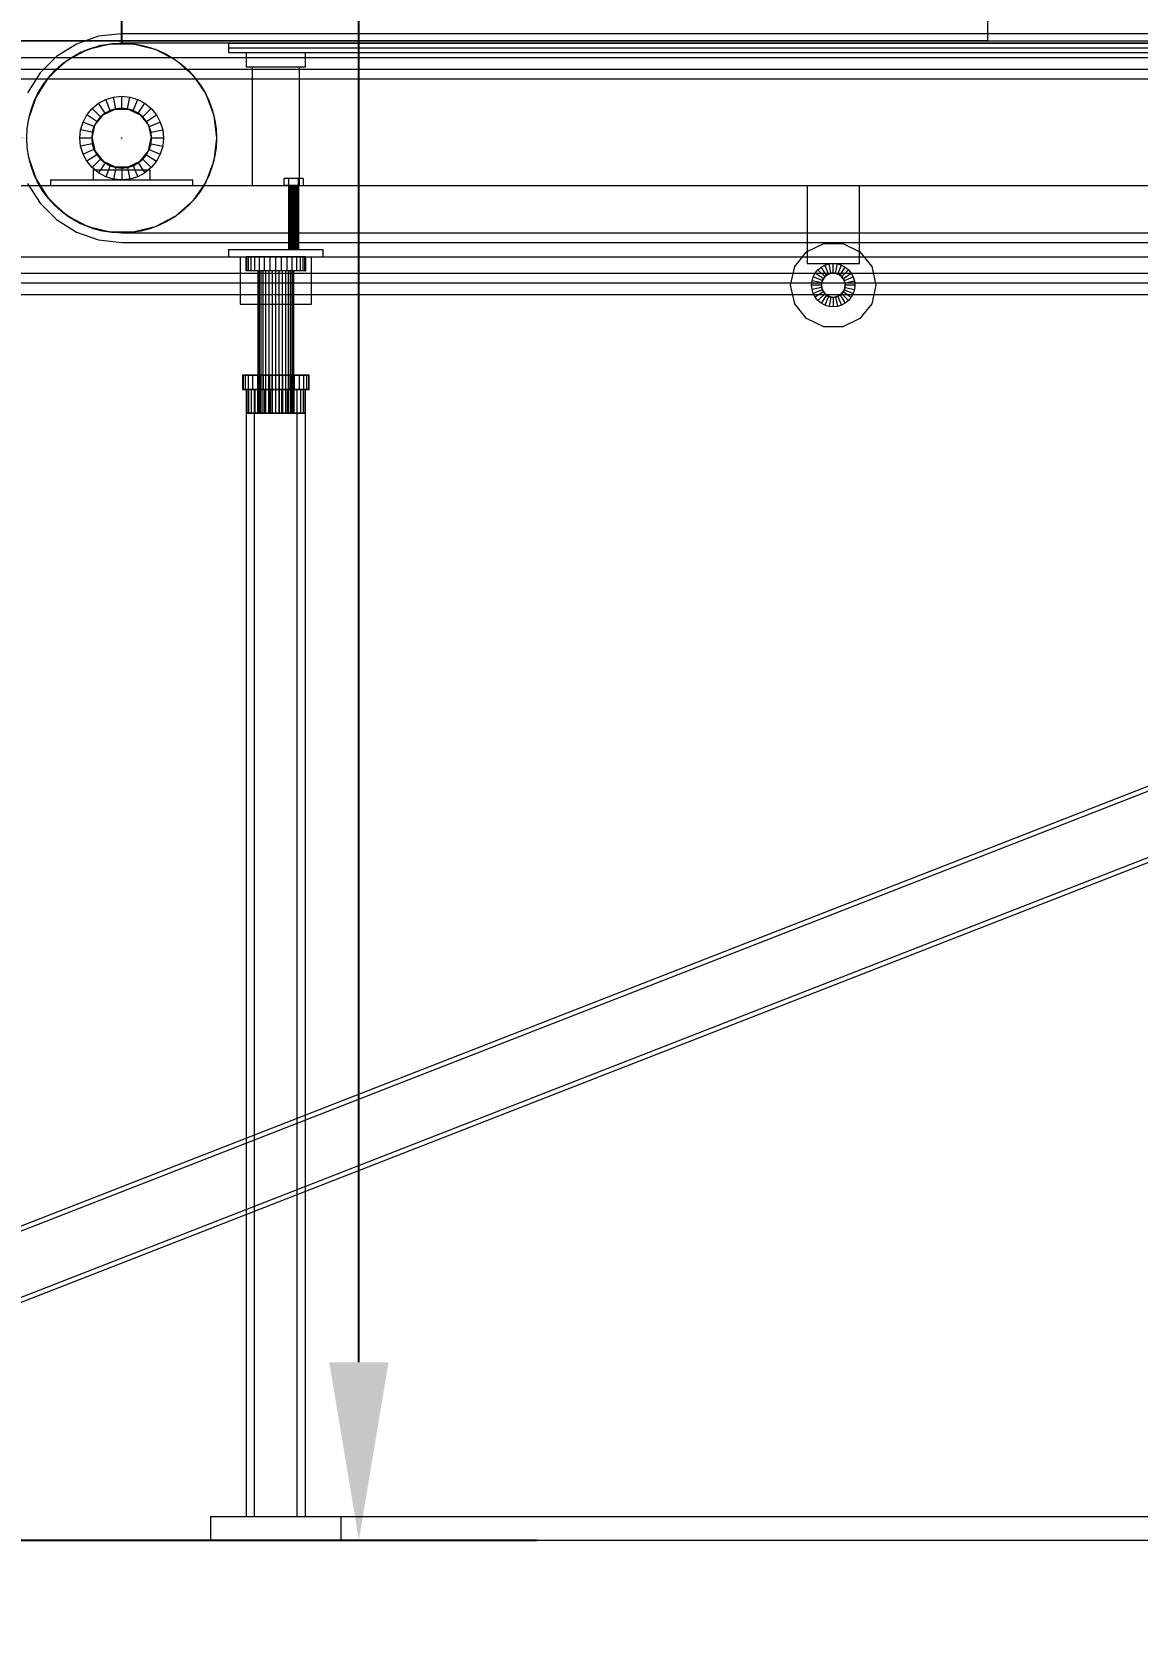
# Model space of a CAD drawing. Header units: millimetres. Extents: x -191664 to 191490, y -197311 to 10263.
# Drawn here: x 25053 to 25984, y -77 to 1271 of the extents above; entities that cross this region are included whole.
import ezdxf

# ---------------------------------------------------------------- set-up
doc = ezdxf.new("R2010")
doc.units = ezdxf.units.MM
for name, color, linetype, lineweight in [('COTAS_ENVOLVENTE_P', 1, 'Continuous', 0), ('COTAS_O', 1, 'Continuous', 0), ('COTAS_P', 1, 'Continuous', 0), ('COTAS_R', 1, 'Continuous', 0), ('lateral_briquetadora', 7, 'Continuous', 0), ('lateral_C05', 7, 'Continuous', 0), ('TAMBORES_R', 3, 'Continuous', 0)]:
    doc.layers.add(name, color=color, linetype=linetype, lineweight=lineweight)
doc.dimstyles.new('PLANTA_100', dxfattribs={"dimtxt": 250, "dimasz": 150, "dimexe": 150, "dimexo": 80, "dimgap": 100, "dimtad": 1, "dimtih": 1, "dimtoh": 1, "dimdec": 1, "dimdsep": 46, "dimcen": 0.09, "dimclrd": 1, "dimclre": 1, "dimclrt": 1, "dimadec": 0, "dimazin": 0, "dimtfac": 1, "dimtdec": 4, "dimtofl": 0, "dimtmove": 0, "dimatfit": 3, "dimfxl": 1, "dimtolj": 1, "dimtzin": 0, "dimarcsym": 0})

# ---------------------------------------------------------------- blocks, each defined once
blk = doc.blocks.new('*D4')
at = {"layer": 'COTAS_ENVOLVENTE_P', "color": 1, "lineweight": -2, "transparency": 16777216}
for p, q in [((0, -80), (0, -3250)), ((58855.1, -80), (58855.1, -3250)), ((150, -3100), (58705.1, -3100))]:
    blk.add_line(p, q, dxfattribs=at)
at = {"layer": 'COTAS_ENVOLVENTE_P', "color": 1, "transparency": 16777216}
for points in [[(150, -3075), (150, -3125), (0, -3100)], [(58705.1, -3075), (58705.1, -3125), (58855.1, -3100)]]:
    blk.add_solid(points, dxfattribs=at)
at = {"layer": 'Defpoints', "color": 0, "transparency": 16777216}
for p in [(0, 0), (58855.1, 0), (58855.1, -3100)]:
    blk.add_point(p, dxfattribs=at)
blk = doc.blocks.new('*D7')
at = {"layer": 'COTAS_P', "color": 1, "lineweight": -2, "transparency": 16777216}
for p, q in [((25334.8, 3271.6), (25080.5, 4103.6)), ((16187.4, 1228.9), (24980.9, 3916.3)), ((16254.4, 496.5), (16000.1, 1328.5))]:
    blk.add_line(p, q, dxfattribs=at)
at = {"layer": 'COTAS_P', "color": 1, "transparency": 16777216}
for points in [[(24973.6, 3940.2), (24988.2, 3892.4), (25124.4, 3960.1)], [(16180.1, 1252.8), (16194.7, 1205), (16044, 1185.1)]]:
    blk.add_solid(points, dxfattribs=at)
at = {"layer": 'Defpoints', "color": 0, "transparency": 16777216}
for p in [(25124.4, 3960.1), (25358.2, 3195.1), (16277.8, 420)]:
    blk.add_point(p, dxfattribs=at)
blk = doc.blocks.new('*D8')
at = {"layer": 'COTAS_P', "color": 1, "lineweight": -2, "transparency": 16777216}
for p, q in [((25128.2, 1262), (25128.2, 2132)), ((27628.2, 1262), (27628.2, 2132)), ((25278.2, 1982), (27478.2, 1982))]:
    blk.add_line(p, q, dxfattribs=at)
at = {"layer": 'COTAS_P', "color": 1, "transparency": 16777216}
for points in [[(25278.2, 2007), (25278.2, 1957), (25128.2, 1982)], [(27478.2, 2007), (27478.2, 1957), (27628.2, 1982)]]:
    blk.add_solid(points, dxfattribs=at)
at = {"layer": 'Defpoints', "color": 0, "transparency": 16777216}
for p in [(27628.2, 1982), (25128.2, 1182), (27628.2, 1182)]:
    blk.add_point(p, dxfattribs=at)
blk = doc.blocks.new('*D17')
at = {"layer": 'COTAS_O', "color": 1, "lineweight": -2, "transparency": 16777216}
for p, q in [((24628.2, -80), (24628.2, -1050)), ((26828.2, -80), (26828.2, -1050)), ((24778.2, -900), (26678.2, -900))]:
    blk.add_line(p, q, dxfattribs=at)
at = {"layer": 'COTAS_O', "color": 1, "transparency": 16777216}
for points in [[(24778.2, -875), (24778.2, -925), (24628.2, -900)], [(26678.2, -875), (26678.2, -925), (26828.2, -900)]]:
    blk.add_solid(points, dxfattribs=at)
at = {"layer": 'Defpoints', "color": 0, "transparency": 16777216}
for p in [(24628.2, 0), (26828.2, 0), (26828.2, -900)]:
    blk.add_point(p, dxfattribs=at)
blk = doc.blocks.new('*D18')
at = {"layer": 'COTAS_O', "color": 1, "lineweight": -2, "transparency": 16777216}
for p, q in [((24708.2, 2300), (25478.2, 2300)), ((25328.2, 150), (25328.2, 2150)), ((24708.2, 0), (25478.2, 0))]:
    blk.add_line(p, q, dxfattribs=at)
at = {"layer": 'COTAS_O', "color": 1, "transparency": 16777216}
for points in [[(25303.2, 2150), (25353.2, 2150), (25328.2, 2300)], [(25303.2, 150), (25353.2, 150), (25328.2, 0)]]:
    blk.add_solid(points, dxfattribs=at)
at = {"layer": 'Defpoints', "color": 0, "transparency": 16777216}
for p in [(24628.2, 2300), (25328.2, 2300), (24628.2, 0)]:
    blk.add_point(p, dxfattribs=at)
blk = doc.blocks.new('*D21')
at = {"layer": 'COTAS_P', "color": 1, "lineweight": -2, "transparency": 16777216}
for p, q in [((0, -80), (0, -2350)), ((58117.1, -80), (58117.1, -2350)), ((150, -2200), (57967.1, -2200))]:
    blk.add_line(p, q, dxfattribs=at)
at = {"layer": 'COTAS_P', "color": 1, "transparency": 16777216}
for points in [[(150, -2175), (150, -2225), (0, -2200)], [(57967.1, -2175), (57967.1, -2225), (58117.1, -2200)]]:
    blk.add_solid(points, dxfattribs=at)
at = {"layer": 'Defpoints', "color": 0, "transparency": 16777216}
for p in [(0, 0), (58117.1, 0), (58117.1, -2200)]:
    blk.add_point(p, dxfattribs=at)
blk = doc.blocks.new('*D26')
at = {"layer": 'COTAS_R', "color": 1, "lineweight": -2, "transparency": 16777216}
for p, q in [((24748.2, 1182), (24898.2, 1182)), ((25128.1, 1182), (25128.3, 1182)), ((25128.2, 1181.9), (25128.2, 1182.1))]:
    blk.add_line(p, q, dxfattribs=at)
at = {"layer": 'COTAS_R', "color": 1, "transparency": 16777216}
blk.add_solid([(24898.2, 1207), (24898.2, 1157), (25048.2, 1182)], dxfattribs=at)
at = {"layer": 'Defpoints', "color": 0, "transparency": 16777216}
for p in [(25048.2, 1182), (25208.2, 1182)]:
    blk.add_point(p, dxfattribs=at)

msp = doc.modelspace()

# ---------------------------------------------------------------- linework, layer by layer
at = {"layer": 'lateral_briquetadora', "color": 117, "true_color": 0x28865c}
for p, q in [((25858.19, 1296), (25858.19, 1264)), ((25858.19, 1264), (24878.19, 1264))]:
    msp.add_line(p, q, dxfattribs=at)
at = {"layer": 'lateral_briquetadora', "color": 251, "true_color": 0x53616b}
for p, q in [((24628.19, 1264), (26828.19, 1264)), ((24628.19, 1250), (26828.19, 1250)), ((24628.19, 1240), (26828.19, 1240)), ((24778.19, 1240), (26678.19, 1240)), ((24778.19, 1232), (26678.19, 1232)), ((24778.19, 1068), (26678.19, 1068)), ((24628.19, 1060), (26828.19, 1060)), ((24778.19, 1060), (26678.19, 1060)), ((24628.19, 1050), (26828.19, 1050))]:
    msp.add_line(p, q, dxfattribs=at)
at = {"layer": 'lateral_briquetadora', "color": 8, "true_color": 0x667b86}
for p, q in [((24692.28, 127.95), (26742.28, 927.95)), ((24693.73, 124.22), (26743.73, 924.22)), ((24712.64, 75.78), (26762.64, 875.78)), ((24714.09, 72.05), (26764.09, 872.05))]:
    msp.add_line(p, q, dxfattribs=at)
at = {"layer": 'lateral_C05', "color": 117, "true_color": 0x376c5b}
for p, q in [((25108.6, 1267.79), (25090, 1261.29)), ((25128.19, 1270), (25108.6, 1267.79)), ((27628.19, 1270), (25128.19, 1270)), ((25090, 1261.29), (25073.32, 1250.8)), ((25093.48, 1254.08), (25078.31, 1244.55)), ((25110.38, 1259.99), (25093.48, 1254.08)), ((25128.19, 1262), (25110.38, 1259.99)), ((27628.19, 1262), (25128.19, 1262)), ((25073.32, 1250.8), (25059.39, 1236.87)), ((25078.31, 1244.55), (25065.64, 1231.88)), ((25059.39, 1236.87), (25048.9, 1220.18)), ((25065.64, 1231.88), (25056.11, 1216.71)), ((25056.11, 1216.71), (25050.19, 1199.8)), ((25050.19, 1164.2), (25056.11, 1147.29)), ((25056.11, 1147.29), (25065.64, 1132.12)), ((25048.9, 1143.82), (25059.39, 1127.13)), ((25059.39, 1127.13), (25073.32, 1113.2)), ((25065.64, 1132.12), (25078.31, 1119.45)), ((25078.31, 1119.45), (25093.48, 1109.92)), ((25073.32, 1113.2), (25090, 1102.71)), ((25093.48, 1109.92), (25110.38, 1104.01)), ((25090, 1102.71), (25108.6, 1096.21)), ((25108.6, 1096.21), (25128.19, 1094)), ((25110.38, 1104.01), (25128.19, 1102)), ((25128.19, 1102), (27628.19, 1102)), ((25128.19, 1094), (27628.19, 1094))]:
    msp.add_line(p, q, dxfattribs=at)
at = {"layer": 'lateral_C05', "color": 9, "true_color": 0xb9c3c2}
for p, q in [((25082.74, 1247.84), (25099.82, 1256.8)), ((25099.82, 1256.8), (25118.54, 1261.42)), ((25118.54, 1261.42), (25137.83, 1261.42)), ((25137.83, 1261.42), (25156.55, 1256.8)), ((25156.55, 1256.8), (25173.63, 1247.84)), ((25068.31, 1235.05), (25082.74, 1247.84)), ((25173.63, 1247.84), (25188.07, 1235.05)), ((25057.35, 1219.18), (25068.31, 1235.05)), ((25188.07, 1235.05), (25199.02, 1219.18)), ((25050.51, 1201.15), (25057.35, 1219.18)), ((25199.02, 1219.18), (25205.86, 1201.15)), ((25105.66, 1192.85), (25112.6, 1201.55)), ((25112.6, 1201.55), (25122.62, 1206.37)), ((25122.62, 1206.37), (25133.75, 1206.37)), ((25133.75, 1206.37), (25143.77, 1201.55)), ((25143.77, 1201.55), (25150.71, 1192.85)), ((25205.86, 1201.15), (25208.19, 1182)), ((25103.19, 1182), (25105.66, 1192.85)), ((25150.71, 1192.85), (25153.19, 1182)), ((25103.19, 1182), (25105.66, 1171.15)), ((25150.71, 1171.15), (25153.19, 1182)), ((25208.19, 1182), (25205.86, 1162.85)), ((25057.35, 1144.82), (25050.51, 1162.85)), ((25105.66, 1171.15), (25112.6, 1162.45)), ((25112.6, 1162.45), (25122.62, 1157.63)), ((25133.75, 1157.63), (25143.77, 1162.45)), ((25143.77, 1162.45), (25150.71, 1171.15)), ((25205.86, 1162.85), (25199.02, 1144.82)), ((25122.62, 1157.63), (25133.75, 1157.63)), ((25068.31, 1128.95), (25057.35, 1144.82)), ((25199.02, 1144.82), (25188.07, 1128.95)), ((25082.74, 1116.16), (25068.31, 1128.95)), ((25188.07, 1128.95), (25173.63, 1116.16)), ((25099.82, 1107.2), (25082.74, 1116.16)), ((25118.54, 1102.58), (25099.82, 1107.2)), ((25156.55, 1107.2), (25137.83, 1102.58)), ((25173.63, 1116.16), (25156.55, 1107.2)), ((25137.83, 1102.58), (25118.54, 1102.58)), ((25705.74, 1086.15), (25720.18, 1093.1)), ((25720.18, 1093.1), (25736.2, 1093.1)), ((25736.2, 1093.1), (25750.63, 1086.15)), ((25695.75, 1073.62), (25705.74, 1086.15)), ((25750.63, 1086.15), (25760.62, 1073.62)), ((25692.19, 1058), (25695.75, 1073.62)), ((25760.62, 1073.62), (25764.19, 1058)), ((25695.75, 1042.38), (25692.19, 1058)), ((25764.19, 1058), (25760.62, 1042.38)), ((25705.74, 1029.85), (25695.75, 1042.38)), ((25760.62, 1042.38), (25750.63, 1029.85)), ((25720.18, 1022.9), (25705.74, 1029.85)), ((25750.63, 1029.85), (25736.2, 1022.9)), ((25736.2, 1022.9), (25720.18, 1022.9))]:
    msp.add_line(p, q, dxfattribs=at)
at = {"layer": 'lateral_C05', "color": 254, "true_color": 0xe8e8df}
for q in [(27538.19, 1262), (25218.19, 1258)]:
    msp.add_line((25218.19, 1262), q, dxfattribs=at)
at = {"layer": 'lateral_C05', "color": 253, "true_color": 0xabb4b8}
for p, q in [((25218.19, 1258), (27538.19, 1258)), ((25218.19, 1258), (25218.19, 1254)), ((25218.19, 1254), (27538.19, 1254))]:
    msp.add_line(p, q, dxfattribs=at)
at = {"layer": 'lateral_C05', "color": 250, "true_color": 0x30363a}
for p, q in [((25233.19, 1254), (25283.19, 1254)), ((25233.19, 1254), (25233.19, 1250)), ((25283.19, 1250), (25283.19, 1254))]:
    msp.add_line(p, q, dxfattribs=at)
at = {"layer": 'lateral_C05', "color": 251, "true_color": 0x5c6a72}
for p, q in [((25233.19, 1250), (25283.19, 1250)), ((25233.19, 1250), (25233.19, 1242)), ((25233.19, 1242), (25283.19, 1242)), ((25238.19, 1242), (25278.19, 1242)), ((25238.19, 1242), (25238.19, 1142)), ((25278.19, 1142), (25278.19, 1242)), ((25283.19, 1242), (25283.19, 1250)), ((25068.19, 1146.75), (25188.19, 1146.75)), ((25068.19, 1146.75), (25068.19, 1142)), ((25104.19, 1155.25), (25152.19, 1155.25)), ((25104.19, 1155.25), (25104.19, 1146.75)), ((25104.19, 1146.75), (25152.19, 1146.75)), ((25152.19, 1146.75), (25152.19, 1155.25)), ((25188.19, 1142), (25188.19, 1146.75)), ((25068.19, 1142), (25188.19, 1142)), ((25238.19, 1142), (25278.19, 1142)), ((25706.19, 1142), (25750.19, 1142)), ((25706.19, 1142), (25706.19, 1076.25)), ((25750.19, 1076.25), (25750.19, 1142)), ((25228.19, 1082), (25288.19, 1082)), ((25228.19, 1082), (25228.19, 1042)), ((25288.19, 1042), (25288.19, 1082)), ((25706.19, 1076.25), (25750.19, 1076.25)), ((25228.19, 1042), (25288.19, 1042))]:
    msp.add_line(p, q, dxfattribs=at)
at = {"layer": 'lateral_C05', "color": 125, "true_color": 0x608c85}
for p, q in [((25108.6, 1211.31), (25114.7, 1214.57)), ((25114.7, 1214.57), (25121.31, 1216.57)), ((25118.52, 1205.33), (25114.7, 1214.57)), ((25121.31, 1216.57), (25128.19, 1217.25)), ((25123.26, 1206.76), (25121.31, 1216.57)), ((25128.19, 1207.25), (25128.19, 1217.25)), ((25128.19, 1217.25), (25135.06, 1216.57)), ((25133.11, 1206.76), (25135.06, 1216.57)), ((25135.06, 1216.57), (25141.68, 1214.57)), ((25137.85, 1205.33), (25141.68, 1214.57)), ((25141.68, 1214.57), (25147.77, 1211.31)), ((25095.62, 1195.49), (25098.88, 1201.58)), ((25098.88, 1201.58), (25103.26, 1206.93)), ((25107.19, 1196.03), (25098.88, 1201.58)), ((25103.26, 1206.93), (25108.6, 1211.31)), ((25110.33, 1199.85), (25103.26, 1206.93)), ((25110.33, 1199.85), (25107.19, 1196.03)), ((25114.16, 1202.99), (25108.6, 1211.31)), ((25114.16, 1202.99), (25110.33, 1199.85)), ((25118.52, 1205.33), (25114.16, 1202.99)), ((25123.26, 1206.76), (25118.52, 1205.33)), ((25128.19, 1207.25), (25123.26, 1206.76)), ((25133.11, 1206.76), (25128.19, 1207.25)), ((25137.85, 1205.33), (25133.11, 1206.76)), ((25142.21, 1202.99), (25137.85, 1205.33)), ((25142.21, 1202.99), (25147.77, 1211.31)), ((25146.04, 1199.85), (25142.21, 1202.99)), ((25146.04, 1199.85), (25153.11, 1206.93)), ((25149.18, 1196.03), (25146.04, 1199.85)), ((25147.77, 1211.31), (25153.11, 1206.93)), ((25149.18, 1196.03), (25157.5, 1201.58)), ((25153.11, 1206.93), (25157.5, 1201.58)), ((25157.5, 1201.58), (25160.75, 1195.49)), ((25092.94, 1182), (25093.61, 1188.88)), ((25093.61, 1188.88), (25095.62, 1195.49)), ((25103.42, 1186.93), (25093.61, 1188.88)), ((25104.86, 1191.66), (25095.62, 1195.49)), ((25103.42, 1186.93), (25102.94, 1182)), ((25104.86, 1191.66), (25103.42, 1186.93)), ((25107.19, 1196.03), (25104.86, 1191.66)), ((25151.51, 1191.66), (25149.18, 1196.03)), ((25151.51, 1191.66), (25160.75, 1195.49)), ((25152.95, 1186.93), (25151.51, 1191.66)), ((25152.95, 1186.93), (25162.76, 1188.88)), ((25153.44, 1182), (25152.95, 1186.93)), ((25160.75, 1195.49), (25162.76, 1188.88)), ((25162.76, 1188.88), (25163.44, 1182)), ((25102.94, 1182), (25092.94, 1182)), ((25093.61, 1175.12), (25092.94, 1182)), ((25103.42, 1177.07), (25093.61, 1175.12)), ((25095.62, 1168.51), (25093.61, 1175.12)), ((25102.94, 1182), (25103.42, 1177.07)), ((25103.42, 1177.07), (25104.86, 1172.34)), ((25151.51, 1172.34), (25152.95, 1177.07)), ((25152.95, 1177.07), (25153.44, 1182)), ((25152.95, 1177.07), (25162.76, 1175.12)), ((25163.44, 1182), (25153.44, 1182)), ((25162.76, 1175.12), (25160.75, 1168.51)), ((25163.44, 1182), (25162.76, 1175.12)), ((25104.86, 1172.34), (25095.62, 1168.51)), ((25098.88, 1162.42), (25095.62, 1168.51)), ((25107.19, 1167.97), (25098.88, 1162.42)), ((25103.26, 1157.07), (25098.88, 1162.42)), ((25110.33, 1164.15), (25103.26, 1157.07)), ((25104.86, 1172.34), (25107.19, 1167.97)), ((25107.19, 1167.97), (25110.33, 1164.15)), ((25114.16, 1161.01), (25108.6, 1152.69)), ((25110.33, 1164.15), (25114.16, 1161.01)), ((25114.16, 1161.01), (25118.52, 1158.67)), ((25137.85, 1158.67), (25142.21, 1161.01)), ((25142.21, 1161.01), (25146.04, 1164.15)), ((25142.21, 1161.01), (25147.77, 1152.69)), ((25146.04, 1164.15), (25149.18, 1167.97)), ((25146.04, 1164.15), (25153.11, 1157.07)), ((25149.18, 1167.97), (25151.51, 1172.34)), ((25149.18, 1167.97), (25157.5, 1162.42)), ((25151.51, 1172.34), (25160.75, 1168.51)), ((25157.5, 1162.42), (25153.11, 1157.07)), ((25160.75, 1168.51), (25157.5, 1162.42)), ((25108.6, 1152.69), (25103.26, 1157.07)), ((25114.7, 1149.43), (25108.6, 1152.69)), ((25118.52, 1158.67), (25114.7, 1149.43)), ((25121.31, 1147.43), (25114.7, 1149.43)), ((25118.52, 1158.67), (25123.26, 1157.24)), ((25123.26, 1157.24), (25121.31, 1147.43)), ((25128.19, 1146.75), (25121.31, 1147.43)), ((25123.26, 1157.24), (25128.19, 1156.75)), ((25128.19, 1156.75), (25133.11, 1157.24)), ((25128.19, 1156.75), (25128.19, 1146.75)), ((25135.06, 1147.43), (25128.19, 1146.75)), ((25133.11, 1157.24), (25137.85, 1158.67)), ((25133.11, 1157.24), (25135.06, 1147.43)), ((25141.68, 1149.43), (25135.06, 1147.43)), ((25137.85, 1158.67), (25141.68, 1149.43)), ((25147.77, 1152.69), (25141.68, 1149.43)), ((25153.11, 1157.07), (25147.77, 1152.69)), ((25710.29, 1061.56), (25711.33, 1064.98)), ((25711.33, 1064.98), (25713.01, 1068.14)), ((25718.72, 1061.92), (25711.33, 1064.98)), ((25713.01, 1068.14), (25715.28, 1070.9)), ((25719.66, 1063.69), (25713.01, 1068.14)), ((25715.28, 1070.9), (25718.05, 1073.17)), ((25720.94, 1065.25), (25715.28, 1070.9)), ((25718.05, 1073.17), (25721.2, 1074.86)), ((25722.49, 1066.52), (25718.05, 1073.17)), ((25720.94, 1065.25), (25719.66, 1063.69)), ((25722.49, 1066.52), (25720.94, 1065.25)), ((25721.2, 1074.86), (25724.63, 1075.9)), ((25724.26, 1067.47), (25721.2, 1074.86)), ((25724.26, 1067.47), (25722.49, 1066.52)), ((25726.19, 1068.05), (25724.26, 1067.47)), ((25724.63, 1075.9), (25728.19, 1076.25)), ((25726.19, 1068.05), (25724.63, 1075.9)), ((25728.19, 1068.25), (25726.19, 1068.05)), ((25728.19, 1068.25), (25728.19, 1076.25)), ((25728.19, 1076.25), (25731.75, 1075.9)), ((25730.19, 1068.05), (25728.19, 1068.25)), ((25730.19, 1068.05), (25731.75, 1075.9)), ((25732.11, 1067.47), (25730.19, 1068.05)), ((25731.75, 1075.9), (25735.17, 1074.86)), ((25732.11, 1067.47), (25735.17, 1074.86)), ((25733.88, 1066.52), (25732.11, 1067.47)), ((25733.88, 1066.52), (25738.33, 1073.17)), ((25735.43, 1065.25), (25733.88, 1066.52)), ((25735.17, 1074.86), (25738.33, 1073.17)), ((25735.43, 1065.25), (25741.09, 1070.9)), ((25736.71, 1063.69), (25735.43, 1065.25)), ((25736.71, 1063.69), (25743.36, 1068.14)), ((25737.66, 1061.92), (25745.05, 1064.98)), ((25738.33, 1073.17), (25741.09, 1070.9)), ((25741.09, 1070.9), (25743.36, 1068.14)), ((25743.36, 1068.14), (25745.05, 1064.98)), ((25745.05, 1064.98), (25746.09, 1061.56)), ((25709.94, 1058), (25710.29, 1061.56)), ((25717.94, 1058), (25709.94, 1058)), ((25710.29, 1054.44), (25709.94, 1058)), ((25718.13, 1060), (25710.29, 1061.56)), ((25718.13, 1056), (25710.29, 1054.44)), ((25711.33, 1051.02), (25710.29, 1054.44)), ((25718.72, 1054.08), (25711.33, 1051.02)), ((25719.66, 1052.31), (25713.01, 1047.86)), ((25718.13, 1060), (25717.94, 1058)), ((25717.94, 1058), (25718.13, 1056)), ((25718.72, 1061.92), (25718.13, 1060)), ((25718.13, 1056), (25718.72, 1054.08)), ((25719.66, 1063.69), (25718.72, 1061.92)), ((25718.72, 1054.08), (25719.66, 1052.31)), ((25719.66, 1052.31), (25720.94, 1050.75)), ((25735.43, 1050.75), (25736.71, 1052.31)), ((25737.66, 1061.92), (25736.71, 1063.69)), ((25736.71, 1052.31), (25737.66, 1054.08)), ((25736.71, 1052.31), (25743.36, 1047.86)), ((25738.24, 1060), (25737.66, 1061.92)), ((25737.66, 1054.08), (25738.24, 1056)), ((25737.66, 1054.08), (25745.05, 1051.02)), ((25738.24, 1060), (25746.09, 1061.56)), ((25738.44, 1058), (25738.24, 1060)), ((25738.24, 1056), (25738.44, 1058)), ((25738.24, 1056), (25746.09, 1054.44)), ((25746.44, 1058), (25738.44, 1058)), ((25746.09, 1054.44), (25745.05, 1051.02)), ((25746.09, 1061.56), (25746.44, 1058)), ((25746.44, 1058), (25746.09, 1054.44)), ((25713.01, 1047.86), (25711.33, 1051.02)), ((25715.28, 1045.1), (25713.01, 1047.86)), ((25720.94, 1050.75), (25715.28, 1045.1)), ((25718.05, 1042.83), (25715.28, 1045.1)), ((25722.49, 1049.48), (25718.05, 1042.83)), ((25721.2, 1041.14), (25718.05, 1042.83)), ((25720.94, 1050.75), (25722.49, 1049.48)), ((25724.26, 1048.53), (25721.2, 1041.14)), ((25724.63, 1040.1), (25721.2, 1041.14)), ((25722.49, 1049.48), (25724.26, 1048.53)), ((25724.26, 1048.53), (25726.19, 1047.95)), ((25726.19, 1047.95), (25724.63, 1040.1)), ((25728.19, 1039.75), (25724.63, 1040.1)), ((25726.19, 1047.95), (25728.19, 1047.75)), ((25728.19, 1047.75), (25730.19, 1047.95)), ((25728.19, 1047.75), (25728.19, 1039.75)), ((25731.75, 1040.1), (25728.19, 1039.75)), ((25730.19, 1047.95), (25732.11, 1048.53)), ((25730.19, 1047.95), (25731.75, 1040.1)), ((25735.17, 1041.14), (25731.75, 1040.1)), ((25732.11, 1048.53), (25733.88, 1049.48)), ((25732.11, 1048.53), (25735.17, 1041.14)), ((25733.88, 1049.48), (25735.43, 1050.75)), ((25733.88, 1049.48), (25738.33, 1042.83)), ((25738.33, 1042.83), (25735.17, 1041.14)), ((25735.43, 1050.75), (25741.09, 1045.1)), ((25741.09, 1045.1), (25738.33, 1042.83)), ((25743.36, 1047.86), (25741.09, 1045.1)), ((25745.05, 1051.02), (25743.36, 1047.86))]:
    msp.add_line(p, q, dxfattribs=at)
at = {"layer": 'lateral_C05', "color": 9, "true_color": 0xb4bbc0}
for p, q in [((25269.19, 1148), (25265.19, 1148)), ((25265.19, 1142), (25265.19, 1148)), ((25277.19, 1148), (25269.19, 1148)), ((25269.19, 1142), (25269.19, 1148)), ((25281.19, 1148), (25277.19, 1148)), ((25277.19, 1142), (25277.19, 1148)), ((25281.19, 1148), (25281.19, 1142)), ((25269.19, 1142), (25265.19, 1142)), ((25269.32, 1142), (25269.19, 1142)), ((25269.19, 1088), (25269.19, 1142)), ((25277.19, 1142), (25269.19, 1142)), ((25269.72, 1142), (25269.32, 1142)), ((25269.32, 1088), (25269.32, 1142)), ((25270.36, 1142), (25269.72, 1142)), ((25269.72, 1088), (25269.72, 1142)), ((25271.19, 1142), (25270.36, 1142)), ((25270.36, 1088), (25270.36, 1142)), ((25272.15, 1142), (25271.19, 1142)), ((25271.19, 1088), (25271.19, 1142)), ((25273.19, 1142), (25272.15, 1142)), ((25272.15, 1088), (25272.15, 1142)), ((25274.22, 1142), (25273.19, 1142)), ((25273.19, 1088), (25273.19, 1142)), ((25275.19, 1142), (25274.22, 1142)), ((25274.22, 1088), (25274.22, 1142)), ((25276.02, 1142), (25275.19, 1142)), ((25275.19, 1088), (25275.19, 1142)), ((25276.65, 1142), (25276.02, 1142)), ((25276.02, 1088), (25276.02, 1142)), ((25277.05, 1142), (25276.65, 1142)), ((25276.65, 1088), (25276.65, 1142)), ((25277.19, 1142), (25277.05, 1142)), ((25277.05, 1088), (25277.05, 1142)), ((25277.19, 1142), (25277.19, 1088)), ((25277.19, 1142), (25281.19, 1142)), ((25269.32, 1088), (25269.19, 1088)), ((25269.72, 1088), (25269.32, 1088)), ((25270.36, 1088), (25269.72, 1088)), ((25271.19, 1088), (25270.36, 1088)), ((25272.15, 1088), (25271.19, 1088)), ((25273.19, 1088), (25272.15, 1088)), ((25274.22, 1088), (25273.19, 1088)), ((25275.19, 1088), (25274.22, 1088)), ((25276.02, 1088), (25275.19, 1088)), ((25276.65, 1088), (25276.02, 1088)), ((25277.05, 1088), (25276.65, 1088)), ((25277.05, 1088), (25277.19, 1088))]:
    msp.add_line(p, q, dxfattribs=at)
at = {"layer": 'lateral_C05', "color": 251, "true_color": 0x596770}
for p, q in [((25038.19, 1142), (27328.19, 1142)), ((25038.19, 1082), (27328.19, 1082)), ((25218.19, 1088), (25298.19, 1088)), ((25218.19, 1088), (25218.19, 1082)), ((25218.19, 1082), (25298.19, 1082)), ((25298.19, 1082), (25298.19, 1088)), ((25233.19, 970), (25240.19, 970)), ((25233.19, 970), (25233.19, 20)), ((25240.19, 20), (25240.19, 970)), ((25240.19, 970), (25276.19, 970)), ((25276.19, 20), (25276.19, 970)), ((25276.19, 970), (25283.19, 970)), ((25283.19, 20), (25283.19, 970)), ((25203.19, 20), (25313.19, 20)), ((25203.19, 20), (25203.19, 0)), ((25203.19, 20), (27183.19, 20)), ((25233.19, 20), (25240.19, 20)), ((25240.19, 20), (25276.19, 20)), ((25276.19, 20), (25283.19, 20)), ((25313.19, 0), (25313.19, 20)), ((25203.19, 0), (25313.19, 0)), ((25203.19, 0), (27183.19, 0))]:
    msp.add_line(p, q, dxfattribs=at)
at = {"layer": 'lateral_C05', "color": 253, "true_color": 0xaab3b8}
for p, q in [((25233.67, 1082), (25233.19, 1082)), ((25233.19, 1070), (25233.19, 1082)), ((25235.09, 1082), (25233.67, 1082)), ((25233.67, 1070), (25233.67, 1082)), ((25237.4, 1082), (25235.09, 1082)), ((25235.09, 1070), (25235.09, 1082)), ((25240.51, 1082), (25237.4, 1082)), ((25237.4, 1070), (25237.4, 1082)), ((25244.3, 1082), (25240.51, 1082)), ((25240.51, 1070), (25240.51, 1082)), ((25248.62, 1082), (25244.3, 1082)), ((25244.3, 1070), (25244.3, 1082)), ((25253.31, 1082), (25248.62, 1082)), ((25248.62, 1070), (25248.62, 1082)), ((25258.19, 1082), (25253.31, 1082)), ((25253.31, 1070), (25253.31, 1082)), ((25263.06, 1082), (25258.19, 1082)), ((25258.19, 1070), (25258.19, 1082)), ((25267.75, 1082), (25263.06, 1082)), ((25263.06, 1070), (25263.06, 1082)), ((25272.08, 1082), (25267.75, 1082)), ((25267.75, 1070), (25267.75, 1082)), ((25275.86, 1082), (25272.08, 1082)), ((25272.08, 1070), (25272.08, 1082)), ((25278.97, 1082), (25275.86, 1082)), ((25275.86, 1070), (25275.86, 1082)), ((25281.28, 1082), (25278.97, 1082)), ((25278.97, 1070), (25278.97, 1082)), ((25282.71, 1082), (25281.28, 1082)), ((25281.28, 1070), (25281.28, 1082)), ((25283.19, 1082), (25282.71, 1082)), ((25282.71, 1070), (25282.71, 1082)), ((25283.19, 1082), (25283.19, 1070)), ((25233.67, 1070), (25233.19, 1070)), ((25235.09, 1070), (25233.67, 1070)), ((25237.4, 1070), (25235.09, 1070)), ((25240.51, 1070), (25237.4, 1070)), ((25244.3, 1070), (25240.51, 1070)), ((25243.47, 1070), (25243.19, 1070)), ((25243.19, 950), (25243.19, 1070)), ((25244.33, 1070), (25243.47, 1070)), ((25243.47, 950), (25243.47, 1070)), ((25248.62, 1070), (25244.3, 1070)), ((25245.71, 1070), (25244.33, 1070)), ((25244.33, 950), (25244.33, 1070)), ((25247.58, 1070), (25245.71, 1070)), ((25245.71, 950), (25245.71, 1070)), ((25249.85, 1070), (25247.58, 1070)), ((25247.58, 950), (25247.58, 1070)), ((25253.31, 1070), (25248.62, 1070)), ((25252.45, 1070), (25249.85, 1070)), ((25249.85, 950), (25249.85, 1070)), ((25255.26, 1070), (25252.45, 1070)), ((25252.45, 950), (25252.45, 1070)), ((25258.19, 1070), (25253.31, 1070)), ((25258.19, 1070), (25255.26, 1070)), ((25255.26, 950), (25255.26, 1070)), ((25261.11, 1070), (25258.19, 1070)), ((25258.19, 950), (25258.19, 1070)), ((25263.06, 1070), (25258.19, 1070)), ((25263.93, 1070), (25261.11, 1070)), ((25261.11, 950), (25261.11, 1070)), ((25267.75, 1070), (25263.06, 1070)), ((25266.52, 1070), (25263.93, 1070)), ((25263.93, 950), (25263.93, 1070)), ((25268.79, 1070), (25266.52, 1070)), ((25266.52, 950), (25266.52, 1070)), ((25272.08, 1070), (25267.75, 1070)), ((25270.66, 1070), (25268.79, 1070)), ((25268.79, 950), (25268.79, 1070)), ((25272.04, 1070), (25270.66, 1070)), ((25270.66, 950), (25270.66, 1070)), ((25272.9, 1070), (25272.04, 1070)), ((25272.04, 950), (25272.04, 1070)), ((25275.86, 1070), (25272.08, 1070)), ((25273.19, 1070), (25272.9, 1070)), ((25272.9, 950), (25272.9, 1070)), ((25273.19, 1070), (25273.19, 950)), ((25278.97, 1070), (25275.86, 1070)), ((25281.28, 1070), (25278.97, 1070)), ((25282.71, 1070), (25281.28, 1070)), ((25282.71, 1070), (25283.19, 1070)), ((25721.12, 1065.07), (25719.53, 1063)), ((25723.19, 1066.66), (25721.12, 1065.07)), ((25725.6, 1067.66), (25723.19, 1066.66)), ((25728.19, 1068), (25725.6, 1067.66)), ((25730.77, 1067.66), (25728.19, 1068)), ((25733.19, 1066.66), (25730.77, 1067.66)), ((25735.26, 1065.07), (25733.19, 1066.66)), ((25736.85, 1063), (25735.26, 1065.07)), ((25718.53, 1060.59), (25718.19, 1058)), ((25718.19, 1058), (25718.53, 1055.41)), ((25719.53, 1063), (25718.53, 1060.59)), ((25718.53, 1055.41), (25719.53, 1053)), ((25719.53, 1053), (25721.12, 1050.93)), ((25735.26, 1050.93), (25736.85, 1053)), ((25737.85, 1060.59), (25736.85, 1063)), ((25736.85, 1053), (25737.85, 1055.41)), ((25738.19, 1058), (25737.85, 1060.59)), ((25737.85, 1055.41), (25738.19, 1058)), ((25721.12, 1050.93), (25723.19, 1049.34)), ((25723.19, 1049.34), (25725.6, 1048.34)), ((25725.6, 1048.34), (25728.19, 1048)), ((25728.19, 1048), (25730.77, 1048.34)), ((25730.77, 1048.34), (25733.19, 1049.34)), ((25733.19, 1049.34), (25735.26, 1050.93)), ((25243.47, 950), (25243.19, 950)), ((25244.33, 950), (25243.47, 950)), ((25245.71, 950), (25244.33, 950)), ((25247.58, 950), (25245.71, 950)), ((25249.85, 950), (25247.58, 950)), ((25252.45, 950), (25249.85, 950)), ((25255.26, 950), (25252.45, 950)), ((25258.19, 950), (25255.26, 950)), ((25261.11, 950), (25258.19, 950)), ((25263.93, 950), (25261.11, 950)), ((25266.52, 950), (25263.93, 950)), ((25268.79, 950), (25266.52, 950)), ((25270.66, 950), (25268.79, 950)), ((25272.04, 950), (25270.66, 950)), ((25272.9, 950), (25272.04, 950)), ((25272.9, 950), (25273.19, 950))]:
    msp.add_line(p, q, dxfattribs=at)
at = {"layer": 'lateral_C05', "color": 253, "true_color": 0xa1a9ac}
for p, q in [((25242.94, 982), (25230.19, 982)), ((25230.19, 982), (25230.72, 982)), ((25230.19, 982), (25230.19, 970)), ((25243.23, 982), (25230.72, 982)), ((25230.72, 982), (25232.32, 982)), ((25230.72, 982), (25230.72, 970)), ((25244.1, 982), (25232.32, 982)), ((25232.32, 982), (25234.91, 982)), ((25232.32, 982), (25232.32, 970)), ((25245.51, 982), (25234.91, 982)), ((25234.91, 982), (25238.39, 982)), ((25234.91, 982), (25234.91, 970)), ((25247.4, 982), (25238.39, 982)), ((25238.39, 982), (25242.63, 982)), ((25238.39, 982), (25238.39, 970)), ((25249.71, 982), (25242.63, 982)), ((25242.63, 982), (25247.47, 982)), ((25242.63, 982), (25242.63, 970)), ((25243.23, 982), (25242.94, 982)), ((25242.94, 970), (25242.94, 982)), ((25244.1, 982), (25243.23, 982)), ((25243.23, 970), (25243.23, 982)), ((25245.51, 982), (25244.1, 982)), ((25244.1, 970), (25244.1, 982)), ((25247.4, 982), (25245.51, 982)), ((25245.51, 970), (25245.51, 982)), ((25249.71, 982), (25247.4, 982)), ((25247.4, 970), (25247.4, 982)), ((25252.35, 982), (25247.47, 982)), ((25247.47, 982), (25252.72, 982)), ((25247.47, 982), (25247.47, 970)), ((25252.35, 982), (25249.71, 982)), ((25249.71, 970), (25249.71, 982)), ((25255.21, 982), (25252.35, 982)), ((25252.35, 970), (25252.35, 982)), ((25255.21, 982), (25252.72, 982)), ((25252.72, 982), (25258.19, 982)), ((25252.72, 982), (25252.72, 970)), ((25258.19, 982), (25255.21, 982)), ((25255.21, 970), (25255.21, 982)), ((25261.16, 982), (25258.19, 982)), ((25258.19, 982), (25263.65, 982)), ((25258.19, 970), (25258.19, 982)), ((25264.02, 982), (25261.16, 982)), ((25261.16, 982), (25263.65, 982)), ((25261.16, 970), (25261.16, 982)), ((25263.65, 982), (25268.9, 982)), ((25263.65, 982), (25263.65, 970)), ((25266.66, 982), (25264.02, 982)), ((25264.02, 982), (25268.9, 982)), ((25264.02, 970), (25264.02, 982)), ((25268.97, 982), (25266.66, 982)), ((25266.66, 982), (25273.74, 982)), ((25266.66, 970), (25266.66, 982)), ((25268.9, 982), (25273.74, 982)), ((25268.9, 982), (25268.9, 970)), ((25270.87, 982), (25268.97, 982)), ((25268.97, 982), (25277.99, 982)), ((25268.97, 970), (25268.97, 982)), ((25272.28, 982), (25270.87, 982)), ((25270.87, 982), (25281.47, 982)), ((25270.87, 970), (25270.87, 982)), ((25273.14, 982), (25272.28, 982)), ((25272.28, 982), (25284.06, 982)), ((25272.28, 970), (25272.28, 982)), ((25273.44, 982), (25273.14, 982)), ((25273.14, 982), (25285.65, 982)), ((25273.14, 970), (25273.14, 982)), ((25286.19, 982), (25273.44, 982)), ((25273.44, 982), (25273.44, 970)), ((25273.74, 982), (25277.99, 982)), ((25273.74, 982), (25273.74, 970)), ((25277.99, 982), (25281.47, 982)), ((25277.99, 982), (25277.99, 970)), ((25281.47, 982), (25284.06, 982)), ((25281.47, 982), (25281.47, 970)), ((25284.06, 982), (25285.65, 982)), ((25284.06, 982), (25284.06, 970)), ((25285.65, 982), (25286.19, 982)), ((25285.65, 982), (25285.65, 970)), ((25286.19, 970), (25286.19, 982)), ((25230.72, 970), (25230.19, 970)), ((25230.19, 970), (25242.94, 970)), ((25232.32, 970), (25230.72, 970)), ((25230.72, 970), (25243.23, 970)), ((25234.91, 970), (25232.32, 970)), ((25232.32, 970), (25244.1, 970)), ((25242.94, 970), (25233.19, 970)), ((25233.19, 970), (25233.67, 970)), ((25233.19, 970), (25233.19, 950)), ((25243.23, 970), (25233.67, 970)), ((25233.67, 970), (25235.09, 970)), ((25233.67, 970), (25233.67, 950)), ((25238.39, 970), (25234.91, 970)), ((25234.91, 970), (25245.51, 970)), ((25244.1, 970), (25235.09, 970)), ((25235.09, 970), (25237.4, 970)), ((25235.09, 970), (25235.09, 950)), ((25245.51, 970), (25237.4, 970)), ((25237.4, 970), (25240.51, 970)), ((25237.4, 970), (25237.4, 950)), ((25242.63, 970), (25238.39, 970)), ((25238.39, 970), (25247.4, 970)), ((25247.4, 970), (25240.51, 970)), ((25240.51, 970), (25244.3, 970)), ((25240.51, 970), (25240.51, 950)), ((25247.47, 970), (25242.63, 970)), ((25242.63, 970), (25249.71, 970)), ((25243.23, 970), (25242.94, 970)), ((25242.94, 950), (25242.94, 970)), ((25244.1, 970), (25243.23, 970)), ((25243.23, 950), (25243.23, 970)), ((25245.51, 970), (25244.1, 970)), ((25244.1, 950), (25244.1, 970)), ((25249.71, 970), (25244.3, 970)), ((25244.3, 970), (25248.62, 970)), ((25244.3, 970), (25244.3, 950)), ((25247.4, 970), (25245.51, 970)), ((25245.51, 950), (25245.51, 970)), ((25249.71, 970), (25247.4, 970)), ((25247.4, 950), (25247.4, 970)), ((25252.72, 970), (25247.47, 970)), ((25247.47, 970), (25252.35, 970)), ((25252.35, 970), (25248.62, 970)), ((25248.62, 970), (25253.31, 970)), ((25248.62, 970), (25248.62, 950)), ((25252.35, 970), (25249.71, 970)), ((25249.71, 950), (25249.71, 970)), ((25255.21, 970), (25252.35, 970)), ((25252.35, 950), (25252.35, 970)), ((25258.19, 970), (25252.72, 970)), ((25252.72, 970), (25255.21, 970)), ((25255.21, 970), (25253.31, 970)), ((25253.31, 970), (25258.19, 970)), ((25253.31, 970), (25253.31, 950)), ((25258.19, 970), (25255.21, 970)), ((25255.21, 950), (25255.21, 970)), ((25261.16, 970), (25258.19, 970)), ((25258.19, 970), (25263.06, 970)), ((25258.19, 950), (25258.19, 970)), ((25263.65, 970), (25258.19, 970)), ((25264.02, 970), (25261.16, 970)), ((25261.16, 970), (25263.06, 970)), ((25261.16, 950), (25261.16, 970)), ((25263.65, 970), (25261.16, 970)), ((25263.06, 970), (25267.75, 970)), ((25263.06, 970), (25263.06, 950)), ((25268.9, 970), (25263.65, 970)), ((25266.66, 970), (25264.02, 970)), ((25264.02, 970), (25267.75, 970)), ((25264.02, 950), (25264.02, 970)), ((25268.9, 970), (25264.02, 970)), ((25268.97, 970), (25266.66, 970)), ((25266.66, 970), (25272.08, 970)), ((25266.66, 950), (25266.66, 970)), ((25273.74, 970), (25266.66, 970)), ((25267.75, 970), (25272.08, 970)), ((25267.75, 970), (25267.75, 950)), ((25273.74, 970), (25268.9, 970)), ((25270.87, 970), (25268.97, 970)), ((25268.97, 970), (25275.86, 970)), ((25268.97, 950), (25268.97, 970)), ((25277.99, 970), (25268.97, 970)), ((25272.28, 970), (25270.87, 970)), ((25270.87, 970), (25278.97, 970)), ((25270.87, 950), (25270.87, 970)), ((25281.47, 970), (25270.87, 970)), ((25272.08, 970), (25275.86, 970)), ((25272.08, 970), (25272.08, 950)), ((25273.14, 970), (25272.28, 970)), ((25272.28, 970), (25281.28, 970)), ((25272.28, 950), (25272.28, 970)), ((25284.06, 970), (25272.28, 970)), ((25273.44, 970), (25273.14, 970)), ((25273.14, 970), (25282.71, 970)), ((25273.14, 950), (25273.14, 970)), ((25285.65, 970), (25273.14, 970)), ((25283.19, 970), (25273.44, 970)), ((25273.44, 970), (25273.44, 950)), ((25273.44, 970), (25286.19, 970)), ((25277.99, 970), (25273.74, 970)), ((25275.86, 970), (25278.97, 970)), ((25275.86, 970), (25275.86, 950)), ((25281.47, 970), (25277.99, 970)), ((25278.97, 970), (25281.28, 970)), ((25278.97, 970), (25278.97, 950)), ((25281.28, 970), (25282.71, 970)), ((25281.28, 970), (25281.28, 950)), ((25284.06, 970), (25281.47, 970)), ((25282.71, 970), (25283.19, 970)), ((25282.71, 970), (25282.71, 950)), ((25283.19, 950), (25283.19, 970)), ((25285.65, 970), (25284.06, 970)), ((25286.19, 970), (25285.65, 970)), ((25233.67, 950), (25233.19, 950)), ((25233.19, 950), (25242.94, 950)), ((25235.09, 950), (25233.67, 950)), ((25233.67, 950), (25243.23, 950)), ((25237.4, 950), (25235.09, 950)), ((25235.09, 950), (25244.1, 950)), ((25240.51, 950), (25237.4, 950)), ((25237.4, 950), (25245.51, 950)), ((25244.3, 950), (25240.51, 950)), ((25240.51, 950), (25247.4, 950)), ((25242.94, 950), (25243.23, 950)), ((25243.23, 950), (25244.1, 950)), ((25244.1, 950), (25245.51, 950)), ((25248.62, 950), (25244.3, 950)), ((25244.3, 950), (25249.71, 950)), ((25245.51, 950), (25247.4, 950)), ((25247.4, 950), (25249.71, 950)), ((25253.31, 950), (25248.62, 950)), ((25248.62, 950), (25252.35, 950)), ((25249.71, 950), (25252.35, 950)), ((25252.35, 950), (25255.21, 950)), ((25258.19, 950), (25253.31, 950)), ((25253.31, 950), (25255.21, 950)), ((25255.21, 950), (25258.19, 950)), ((25263.06, 950), (25258.19, 950)), ((25258.19, 950), (25261.16, 950)), ((25263.06, 950), (25261.16, 950)), ((25261.16, 950), (25264.02, 950)), ((25267.75, 950), (25263.06, 950)), ((25267.75, 950), (25264.02, 950)), ((25264.02, 950), (25266.66, 950)), ((25272.08, 950), (25266.66, 950)), ((25266.66, 950), (25268.97, 950)), ((25272.08, 950), (25267.75, 950)), ((25275.86, 950), (25268.97, 950)), ((25268.97, 950), (25270.87, 950)), ((25278.97, 950), (25270.87, 950)), ((25270.87, 950), (25272.28, 950)), ((25275.86, 950), (25272.08, 950)), ((25281.28, 950), (25272.28, 950)), ((25272.28, 950), (25273.14, 950)), ((25282.71, 950), (25273.14, 950)), ((25273.14, 950), (25273.44, 950)), ((25273.44, 950), (25283.19, 950)), ((25278.97, 950), (25275.86, 950)), ((25281.28, 950), (25278.97, 950)), ((25282.71, 950), (25281.28, 950)), ((25283.19, 950), (25282.71, 950))]:
    msp.add_line(p, q, dxfattribs=at)
at = {"layer": 'TAMBORES_R'}
msp.add_circle((25128.19, 1182), 80, dxfattribs=at)

# ---------------------------------------------------------------- dimensions: what is measured, and where the dimension line sits
at = {"layer": 'COTAS_ENVOLVENTE_P'}
dim = msp.add_aligned_dim(p1=(0, 0), p2=(58855.12, 0), distance=-3100, text='<> P', dimstyle='PLANTA_100', dxfattribs=at)
dim.commit()
dim.dimension.update_dxf_attribs({"geometry": '*D4', "text_midpoint": (29427.56, -3100)})
at = {"layer": 'COTAS_O'}
for p2, distance, picture, middle in [((24628.19, 2300), -700, '*D18', (25328.19, 1150)), ((26828.19, 0), -900, '*D17', (25728.19, -900))]:
    dim = msp.add_aligned_dim(p1=(24628.19, 0), p2=p2, distance=distance, text='<> O', dimstyle='PLANTA_100', dxfattribs=at)
    dim.commit()
    dim.dimension.update_dxf_attribs({"geometry": picture, "text_midpoint": middle})
at = {"layer": 'COTAS_P'}
for p1, p2, distance, picture, middle in [((16277.76, 420), (25358.19, 3195.06), 800, '*D7', (20584.16, 2572.6)), ((25128.19, 1182), (27628.19, 1182), 800, '*D8', (26378.19, 1982)), ((0, 0), (58117.12, 0), -2200, '*D21', (29058.56, -2200))]:
    dim = msp.add_aligned_dim(p1=p1, p2=p2, distance=distance, text='<> P', dimstyle='PLANTA_100', dxfattribs=at)
    dim.commit()
    dim.dimension.update_dxf_attribs({"geometry": picture, "text_midpoint": middle})
at = {"layer": 'COTAS_R'}
dim = msp.add_diameter_dim_2p(p1=(25208.19, 1182), p2=(25048.19, 1182), text='<> R', dimstyle='PLANTA_100', dxfattribs=at)
dim.commit()
dim.dimension.update_dxf_attribs({"geometry": '*D26', "text_midpoint": (24748.19, 1182)})

doc.saveas('drawing.dxf')
